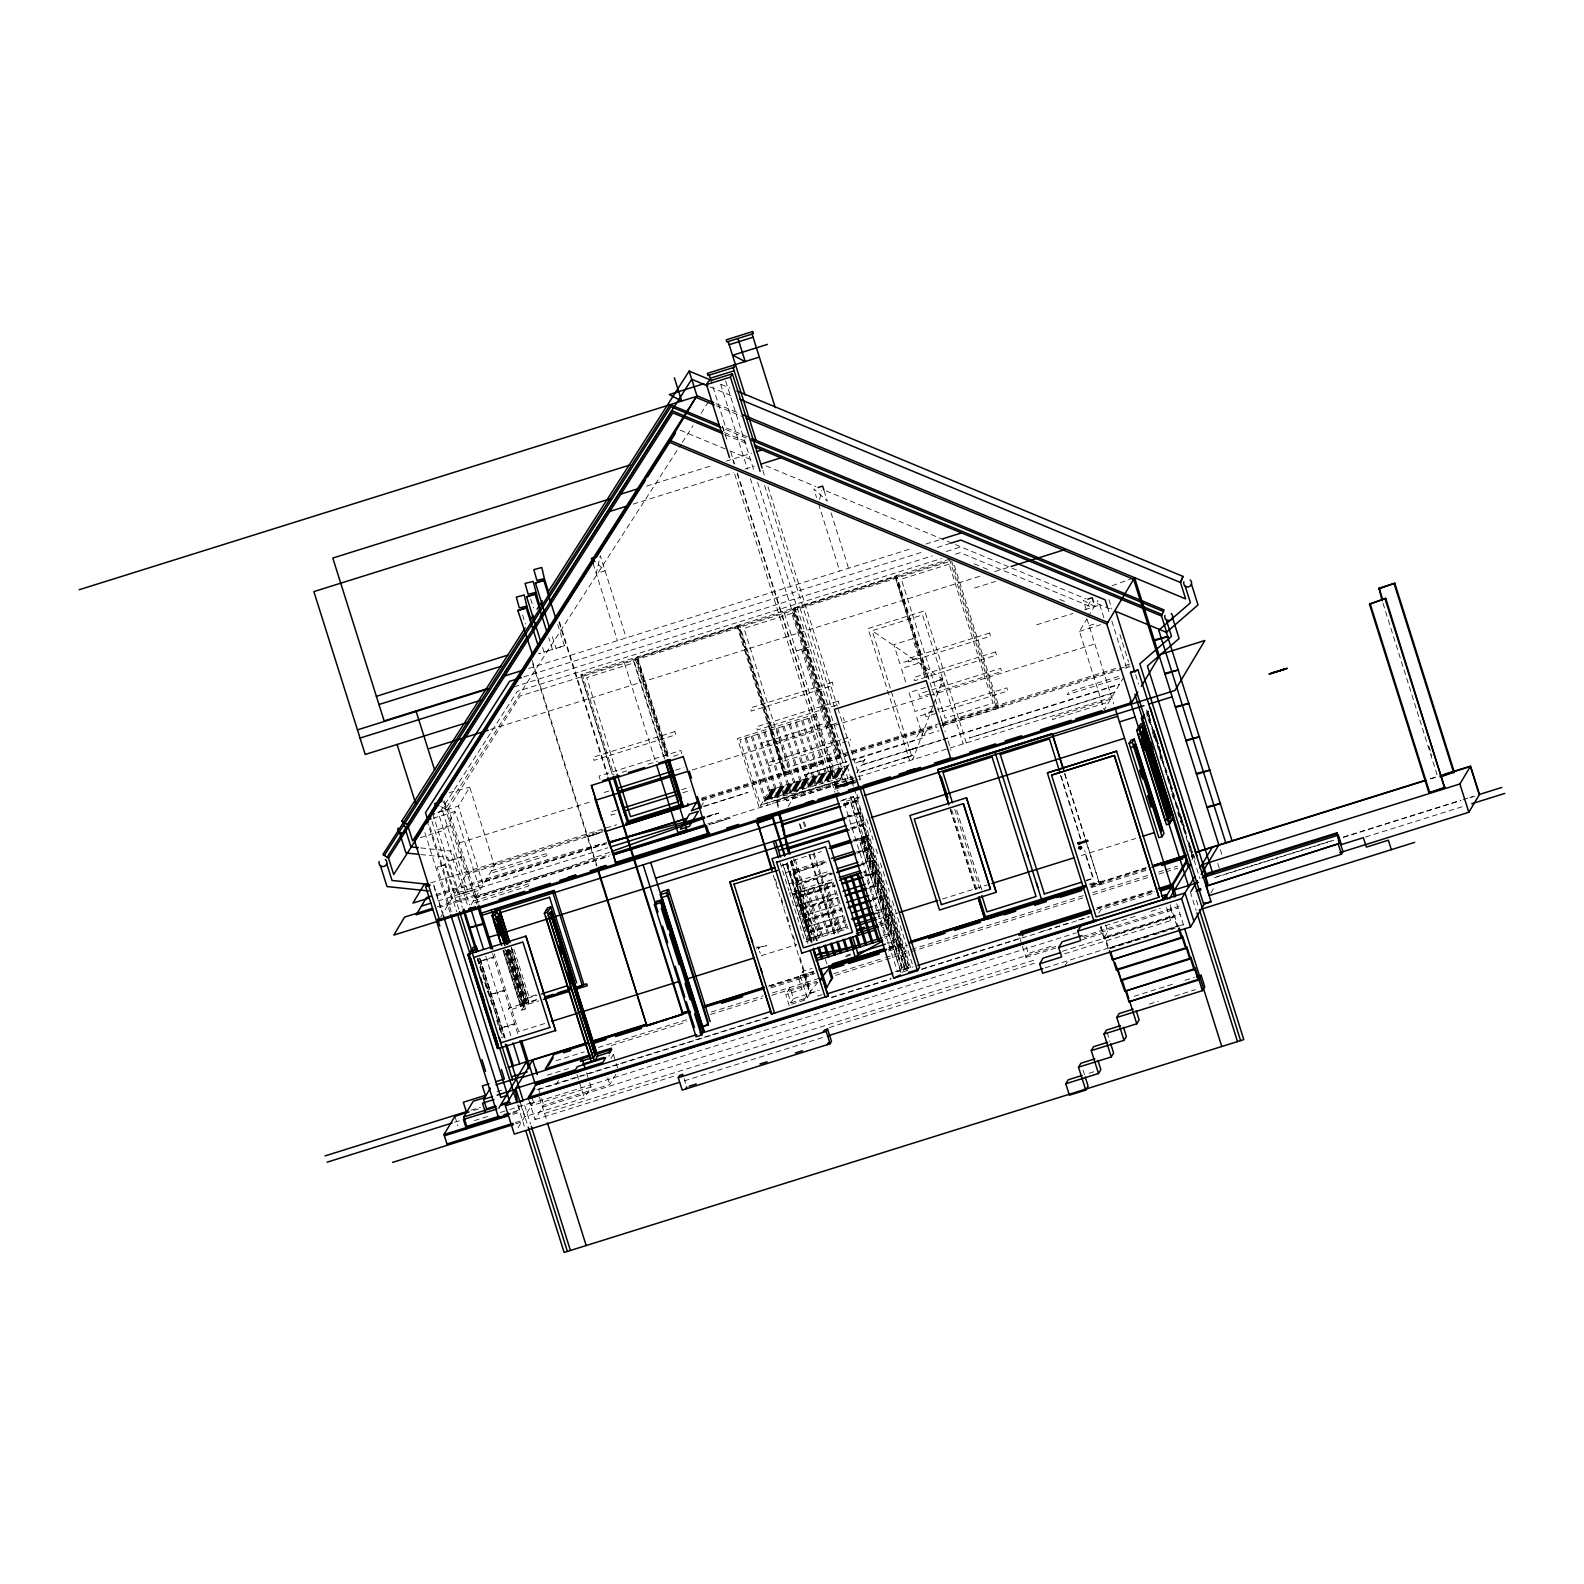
<?xml version="1.0" encoding="UTF-8"?>
<svg xmlns="http://www.w3.org/2000/svg" width="1584" height="1584" viewBox="0 0 1584 1584"><rect width="100%" height="100%" fill="white"/><g stroke="black" fill="none" stroke-linecap="round" stroke-linejoin="round"><path stroke-width="0.75" stroke-dasharray="5 3.75" d="M759.053 948.321L759.092 948.143A2.673 2.673 0 0 0 758.776 947.232L758.677 947.054M939.629 680.09C942.48 676.012 943.232 683.991 939.985 681.1M819.581 499.475L821.621 490.545M759.092 948.143L758.201 949.232M932.56 706.919L912.839 759.647L872.17 630.689L922.522 614.929L963.171 743.886M933.412 704.623L942.856 679.417L872.17 630.689M1090.148 601.603L1086.129 609.325L1083.357 600.514L1094.94 606.553M552.4 649.48L544.045 652.093L552.44 649.42L548.797 637.897M564.359 645.737L556.004 648.351L564.399 645.678L557.766 624.67M439.441 816.354L467.161 904.286M442.589 811.087L467.359 889.634L454.766 893.574L430.729 817.324M426.888 820.235L451.658 898.781L479.932 889.99L455.162 811.424L443.857 830.353L417.879 838.471M438.392 812.394L458.37 806.078L469.696 787.169L494.465 865.715M612.295 774.576L581.17 675.833L582.14 674.23L613.998 775.328M440.57 917.314L468.171 871.2M467.359 889.634L483.14 884.644L458.37 806.078M471.141 904.702L496.485 862.33M587.763 836.51L599.722 832.768M738.5 626.571L739.471 624.967L786.159 773.071L785.189 774.675L738.203 625.363L737.233 626.967L783.941 775.071L785.723 773.784L739.035 625.68L635.837 657.994L666.963 756.736M520.542 1005.543L522.166 1002.83L525.314 1001.84L523.69 1004.553L520.542 1005.543L503.039 950.044M527.234 998.633L524.086 999.623L522.463 1002.335L525.611 1001.345L527.234 998.633L511.196 947.767M523.69 1002.355L522.067 1005.068L504.563 949.568M523.987 1001.86L525.611 999.148L510.305 950.578M527.512 998.177L536.857 995.247M511.474 947.311L528.818 1002.236L524.205 1003.979L537.55 999.86M503.177 951.212L521.789 1010.196L525.749 1003.563L508.642 949.311L525.631 1003.761M521.789 1010.196L524.918 1009.206L528.779 1002.791L511.414 947.39M793.881 609.246L794.416 608.355L848.331 779.863M700.821 807.167L705.276 799.702M518.78 1104.939L519.512 1110.899L512.444 1113.116M518.008 1127.848L534.145 1100.86M528.818 1099.831L535.055 1119.65L543.708 1105.196L609.781 1084.505L615.899 1074.308M555.964 1084.723L558.439 1080.585M895.831 577.309L896.782 575.705L943.054 724.522L940.837 717.473M520.918 1104.979L524.621 1116.76L584.417 1098.049L591.03 1086.98L589.545 1082.268M610.929 1058.567L613.364 1054.489L608.652 1055.974M771.824 789.347L762.835 804.355L839.619 780.318M778.16 807.701L776.615 800.118L778.714 806.771M788.119 806.533L814.295 762.815M840.272 756.122L839.322 757.726L792.614 609.622L793.584 608.018L840.569 757.35L793.148 608.731L896.366 576.418L929.709 682.209M781.684 865.715L786.634 863.874L811.166 941.728M784.258 868.369L808.058 943.133M839.362 780.754L849.341 764.042M805.741 920.858L793.089 873.378L824.947 862.646M825.502 861.716L794.831 871.339L793.723 873.18L800.712 895.376L799.603 897.237L811.78 941.272M846.866 784.436L848.093 782.397M851.855 781.209L853.162 779.031L786.496 800.732L836.827 784.971L834.134 789.466L858.053 781.961M757.904 947.43L758.221 948.361M758.776 947.232L757.093 946.955L756.558 948.42M859.241 780.001L860.053 778.655M830.808 873.002L797.762 883.357L796.653 885.218L803.662 907.414L802.553 909.256L809.543 931.451L808.83 932.639L845.915 921.967M907.83 968.576L853.558 796.475L907.592 968.161M850.707 801.88L894.683 941.332L887.654 943.529M843.302 805.88L857.459 801.445L858.568 799.583L855.063 788.495M848.608 817.166L860.409 813.463L861.518 811.602L847.361 816.037M851.539 829.184L863.339 825.482L864.448 823.64L857.459 801.445M919.235 732.699L914.78 740.164L849.163 760.716M901.039 972.675L859.399 840.569L861.32 837.362L867.596 835.382L909.256 967.487L868.487 838.708L862.191 840.688L860.488 843.539L901.157 972.497L907.434 970.517L866.785 841.559L868.487 838.708M926.798 730.343L922.066 738.223L853.162 760.241M867.596 835.382L865.676 838.589L907.335 970.695M866.923 839.203L865.22 842.054L905.89 971.012M863.339 825.482L870.349 847.678L869.24 849.539L857.439 853.241M787.406 991.762L789.98 987.485L793.485 998.573L790.911 1002.87L787.406 991.762L817.799 982.258M790.911 1002.87L807.286 997.742L800.276 975.546L802.85 971.269L812.196 968.339M860.369 865.26L872.17 861.557L873.279 859.716L861.478 863.399M803.781 986.634L806.335 982.357M807.286 997.742L809.84 993.465L802.85 971.269M773.289 875.318L810.473 993.267L817.74 990.257M872.17 861.557L879.179 883.753L878.071 885.614L868.626 888.565M997.9 708.068L998.435 707.177L997.187 707.573M876.031 913.275L882.981 911.275L885.06 907.81L875.615 910.76M880.744 925.967L885.159 924.581L888.01 919.829L878.566 922.799M884.248 937.055L888.664 935.689L889.99 933.471L882.981 911.275M1123.888 677.002L1104.226 709.87L1079.456 631.323L1086.842 618.988M1088.069 616.928L1097.91 600.475M1146.499 714.285L1148.4 711.097L1146.519 711.691M1146.816 716.206L1148.42 713.533M1022.452 946.381L1025.937 957.389L1028.273 953.449L1054.231 945.331M1064.646 966.379L1068.071 960.676M1098.86 912.998L1100.801 909.751L1153.865 893.119M1105.652 925.155L1107.751 931.768L1103.85 938.263L1173.764 916.087M1134.995 916.403L1100.385 927.254L1103.989 938.698L1105.097 936.837L1174.338 915.176L1177.942 926.62L1108.721 948.301L1105.097 936.837M1108.721 948.301L1178.496 925.69L1177.942 926.62M1193.485 854.786L1191.881 857.459L1189.643 850.39M1191.881 859.894L1193.801 856.706L1189.346 842.629M1064.725 953.786L1170.675 920.621L1173.071 916.582M1103.989 938.698L1173.209 917.017L1174.338 915.176M1210.79 893.059L1214.294 887.238M760.3 953.449L759.429 951.192M440.293 811.543L517.275 691.376L941.371 558.578M447.955 809.147L520.225 695.97L948.658 561.825M446.45 807.484L680.981 444.391M682.328 442.312L693.059 425.7M701.098 413.266L709.137 400.811M803.821 999.722L817.502 982.714M757.607 947.529L766.795 945.668L757.647 947.588M589.149 836.332L597.92 833.62L589.248 836.372M837.104 786.654L846.252 783.209M849.479 782.219L853.439 780.793M451.222 911.612L437.204 867.141L441.104 865.735L444.748 864.765L458.786 909.236M444.748 864.765L437.204 867.141M609.583 852.232L565.567 868.052L439.52 907.513M706.919 817.265L718.502 813.107L706.603 816.255M538.758 653.895L540.481 653.162L538.936 653.519M1112.047 585.724L1132.322 578.477M854.053 782.1L848.925 783.585L853.479 781.882M853.321 781.387L849.163 782.852L853.024 781.882M841.342 785.525L845.876 783.922L841.658 785.03M841.243 785.704L836.807 787.268L845.48 784.595L837.144 786.694M646.609 486.09L712.008 465.597M726.026 461.221L751.707 453.163M633.184 504.108L733.432 472.725M745.094 469.062L754.42 466.151M528.68 668.448L911.849 548.46M925.907 544.064L939.965 539.649M523.69 676.922L923.175 551.826M937.273 547.411L951.37 542.995M513.869 686.902L932.263 555.905M946.361 551.489L960.458 547.074M955.508 554.143L960.221 552.677L1092.346 607.365M581.17 675.833L949.945 560.36L996.653 708.464L997.603 706.86L950.915 558.756L580.873 674.626L611.959 773.19M490.565 729.452L980.635 576.002M994.712 571.586L1008.79 567.191M974.635 587.981L995.524 581.427M796.297 651.004L812.018 646.074M802.237 651.222L807.266 649.638M437.719 812.354L448.529 808.969L478.17 903.019M1036.609 624.829L1072.804 613.483M1084.684 609.761L1099.85 605.029M433.184 818.255L455.162 811.424M437.738 829.62L453.479 824.69M1089.079 625.68L1095.831 623.561M622.057 772.319L626.769 770.854M648.014 764.201L657.459 761.251M673.438 756.241L681.833 753.608L680.843 750.46L599.029 776.081L600.019 779.229M816.136 713.909L737.471 738.54L759.29 807.741M1079.456 631.323L1100.682 624.67M816.73 715.79L739.946 739.827L761.171 807.147M940.876 679.694L932.105 682.447L941.173 680.645M925.492 687.436L908.978 692.604L914.918 711.473L933.808 705.573M604.197 792.475L610.493 790.495M675.517 770.141L683.912 767.507M830.749 721.532L761.528 743.213L762.518 746.341L840.134 722.047M927.254 691.317L918.859 693.931L919.849 697.079L930.343 693.792M931.451 689.99L1000.672 668.329L1001.662 671.477L932.441 693.139M459.241 842.945L591.07 801.662M692.287 769.963L927.689 696.247M930.046 695.515L1094.841 643.916M461.954 856.667L448.331 860.924L462.211 857.459M616.651 810.038L610.355 811.998L611.345 815.146L615.542 813.839M681.674 789.664L690.07 787.05M841.104 739.748L767.686 762.736L768.676 765.884L846.292 741.589M843.203 739.094L849.499 737.114L850.489 740.263M933.412 710.84L925.016 713.473L926.006 716.621L936.5 713.335M937.609 709.533L1006.83 687.852L1007.82 691L938.599 712.681M933.194 711.81L916.661 716.978L922.621 735.867L939.134 730.679M682.684 792.812L691.06 790.198M430.729 882.922L616.552 824.729M701.296 798.197L849.598 751.766M851.954 751.014L1115.671 668.448M1125.095 665.498L1132.144 663.28M701.771 799.207L845.143 754.301L845.737 756.202L783.823 775.586L783.229 773.685M852.113 752.123L935.906 725.888M942.143 723.928L1002.474 705.038L1003.068 706.939L941.153 726.323M467.102 872.982L603.088 830.392M701.712 799.524L849.658 753.192M852.014 752.459L936.441 726.007M943.49 723.809L1117.156 669.438M1119.492 668.705L1128.877 665.755M603.009 831.739L466.132 874.586L442.094 798.336M701.989 800.732L937.134 727.115M941.272 725.809L1122.977 668.903M1125.333 668.171L1130.065 666.686M491.416 870.784L548.064 853.063L546.401 855.835L489.753 873.576M703.177 806.434L748.004 792.396L700.564 807.602M846.826 761.449L804.395 775.071L846.866 761.785M1118.482 676.447L1068.923 691.951L1067.26 694.742L1121.531 677.754M435.838 894.623L575.883 850.786L606.672 842.648M848.608 765.29L769.943 789.921L760.874 805.068L852.133 776.457L853.519 780.912M864.329 760.379L856.152 762.934L865.082 759.112L861.656 764.834L940.777 740.065M771.269 790.258L848.054 766.22M436.352 895.772L601.92 843.896M770.715 791.188L847.499 767.151M485.06 881.417L604.85 843.916M770.161 792.119L846.945 768.082M484.803 881.852L606.949 843.599M769.606 793.049L846.371 769.012M769.052 793.98L845.816 769.943M943.114 739.332L1119.69 684.031M940.46 740.56L861.359 765.329L856.885 772.834L912.899 755.291L856.588 773.329M942.817 739.827L1119.373 684.545M768.497 794.911L845.262 770.873M767.943 795.841L844.708 771.784M767.389 796.752L844.153 772.715M472.487 890.089L458.944 894.326L472.745 890.881M766.834 797.683L843.599 773.645M438.035 900.94L607.741 847.796M706.721 816.809L718.502 813.107M766.28 798.613L843.044 774.576M765.725 799.544L842.49 775.507M1114.898 692.03L969.23 738.045L1114.601 692.525M437.342 906.84L477.338 894.346M776.061 801.049L851.578 777.388L853.677 784.06M476.091 896.405L609.979 854.489M707.791 823.858L1111.691 697.396M475.24 897.831L609.127 855.914M709.236 824.571L730.105 818.037L708.979 824.987M474.982 898.267L608.87 856.35M1110.641 699.138L1054.013 716.879L1052.35 719.651L1108.978 701.91M836.134 786.139L857.993 779.288M835.718 786.812L853.42 781.209M835.322 787.486L852.707 782.041M473.319 901.058L529.947 883.318L528.284 886.109L471.656 903.83M834.907 788.179L858.825 780.694M842.015 800.217L853.558 796.475M840.51 801.148L854.212 796.851L900.682 944.262L889.258 947.846M859.637 797.049L843.896 801.979L897.455 971.824L913.176 966.893M843.797 803.9L850.826 801.702M843.698 804.078L858.568 799.583M843.856 804.474L850.687 802.336L894.208 940.401L887.377 942.539M843.856 804.949L858.013 800.514M846.806 816.968L860.963 812.533M850.846 823.997L864.329 819.779M850.291 828.076L864.448 823.64M852.093 828.254L863.894 824.571M853.241 840.094L867.398 835.659L860.409 813.463M855.796 839.718L871.537 834.788M852.687 841.025L866.844 836.59M793.129 860.429L821.443 851.558M854.489 841.203L866.29 837.52M859.399 840.569L866.765 838.352M781.902 865.359L786.634 863.874M493.574 956.934L480.031 961.171L493.812 957.746M860.488 843.539L866.785 841.559M785.506 872.764L824.531 860.548M856.192 852.113L870.349 847.678M857.993 852.311L869.794 848.608M793.089 873.378L826.749 862.844M789.01 883.852L830.333 870.923M796.594 884.486L832.61 873.2M860.924 864.329L872.725 860.647M796.019 885.416L832.055 874.13M832.095 879.674L789.624 892.98L804.89 941.431M792.277 894.227L833.006 881.476L847.638 927.887M863.221 872.012L865.735 871.22M792.515 894.96L794.218 894.425M795.485 894.029L800.514 892.445M801.761 892.049L806.81 890.485M808.058 890.089L813.087 888.505M814.354 888.109L819.383 886.545M820.651 886.149L825.68 884.565M826.947 884.169L831.976 882.605M864.706 872.348L865.953 871.952M800.712 895.376L833.758 885.04M864.428 875.437L876.229 871.735L875.12 873.596L865.676 876.546M799.524 896.504L835.56 885.218M866.23 875.615L875.675 872.665M798.97 897.435L835.006 886.149M504.068 990.257L490.545 994.495L504.326 991.049M796.019 906.048L797.722 905.513M798.97 905.117L804.019 903.553M805.266 903.157L810.295 901.573M811.562 901.177L816.592 899.613M817.859 899.217L822.888 897.633M824.155 897.237L829.184 895.673M830.432 895.277L835.481 893.693M868.19 883.436L869.458 883.06M803.662 907.414L836.689 897.059M869.735 886.723L879.179 883.753M802.474 908.523L838.49 897.257M869.18 887.634L878.625 884.684M801.92 909.454L837.936 898.168M536.045 994.851L529.036 997.049L513.731 948.499M536.719 999.484L508.266 1008.394L508.86 1010.275L538.837 1000.89M799.504 917.156L801.207 916.621M802.474 916.225L807.503 914.641M808.771 914.245L813.8 912.681M815.067 912.285L820.096 910.701M821.344 910.305L826.393 908.721M827.64 908.345L832.689 906.761M833.936 906.365L838.966 904.781M871.695 894.544L872.962 894.148M806.593 919.433L841.995 908.345M872.685 898.742L882.11 895.792L881.001 897.633L873.932 899.851M805.424 920.561L841.441 909.275M872.131 899.672L881.555 896.702M805.484 921.294L840.886 910.206M803.009 928.244L804.712 927.709M805.979 927.313L811.008 925.729M812.255 925.353L817.304 923.769M818.552 923.373L823.601 921.789M824.848 921.413L829.877 919.829M831.145 919.433L836.174 917.849M837.441 917.453L842.47 915.889M875.2 905.632L876.447 905.236M514.602 1023.64L501.059 1027.877L514.859 1024.452M809.543 931.451L844.945 920.363M808.988 932.382L844.391 921.294M877.417 910.958L884.506 908.741M806.513 939.332L808.216 938.797M809.464 938.421L814.513 936.837M815.76 936.441L820.789 934.857M822.056 934.481L827.086 932.897M828.353 932.501L833.382 930.917M834.649 930.521L839.678 928.957M840.946 928.561L845.975 926.977M878.704 916.74L879.952 916.344M544.639 1023.561L518.74 1031.659L494.188 953.806M761.211 955.746L796.514 944.678M805.939 941.728L848.311 928.462M878.902 918.878L897.752 912.978M942.48 898.979L987.208 884.981M1081.357 855.479L1135.51 838.53M501.356 1037.599L504.504 1036.609L479.734 957.964M882.189 927.828L883.456 927.432M846.391 955.39L850.945 953.964M1086.05 880.348L1092.901 878.209L1084.783 852.469M1086.307 880.763L1093.435 878.387L1084.644 850.509M845.539 956.716L850.331 955.073M1089.436 884.169L1098.682 881.14L1085.297 839.203M888.604 947.45L900.029 943.886L888.505 947.628M800.276 975.546L814.295 971.15M1089.832 885.04L1102.84 880.961L1103.434 882.862L1091.732 886.525M769.131 985.763L813.859 971.744M889.198 948.163L905.692 942.995M1091.693 884.763L1145.846 867.794M1430.57 778.635L1437.638 776.437M768.676 986.198L813.503 972.16M889.02 948.499L905.553 943.331M1091.99 884.961L1146.262 867.953M1430.471 778.972L1437.52 776.754M770.537 986.634L812.909 973.348M888.248 949.766L904.721 944.599M1090.683 886.367L1147.192 868.685M814.928 973.269L798.574 978.397L802.078 989.505L785.704 994.613L789.208 1005.721M770.933 987.881L813.305 974.615M888.644 951.034L907.474 945.133M1091.079 887.634L1147.588 869.933M555.944 1060.726L584.199 1051.895M598.316 1047.46L687.773 1019.443M711.315 1012.077L763.112 995.861M772.517 992.911L820.373 977.962M833.719 973.744L883.159 958.261M885.515 957.528L909.058 950.162M911.414 949.43L1083.258 895.613M1092.683 892.663L1149.172 874.982M1158.597 872.032L1163.29 870.547M1165.646 869.814L1177.427 866.131M611.384 1045.519L686.902 1021.878M710.503 1014.493L762.419 998.237M771.863 995.267L816.691 981.229M835.58 975.328L908.741 952.42M911.097 951.667L1083.377 897.732M1092.802 894.782L1149.449 877.041M1158.894 874.091L1163.606 872.606M1165.963 871.873L1177.763 868.171M547.292 1075.18L568.537 1068.527M793.485 998.573L809.84 993.465M810.473 993.267L819.463 990.455M496.98 1091.713L503.95 1089.535M1096.861 907.79L1153.489 890.05M791.604 1004.216L808.078 999.068M817.502 996.118L822.215 994.633M895.178 971.784L911.651 966.616M1097.633 908.384L1154.142 890.703M909.256 967.487L902.86 969.646L861.32 837.362M1096.148 909.612L1154.776 891.257M471.022 1110.206L480.467 1107.256M536.976 1089.535L768.695 1017.007M831.283 997.385L891.317 978.595M921.987 968.992L1019.621 938.401M1040.807 931.768L1051.677 928.382M1054.944 927.353L1070.546 922.482M1078.486 919.967L1089.416 916.582M1216.769 876.704L1221.482 875.219M1226.174 873.754L1334.065 839.956M1343.45 837.025L1460.725 800.296M1463.081 799.564L1472.467 796.633M538.758 1089.455L768.161 1017.463M831.877 997.504L890.881 979.031M921.551 969.428L1089.099 916.958M1214.176 877.793L1333.847 840.312M1343.232 837.382L1460.507 800.653M1469.893 797.722L1476.941 795.524M473.774 1110.443L480.843 1108.226M454.509 1122.284L461.578 1120.066M1365.547 837.025L1462.309 806.711M474.388 1120.601L490.901 1115.433M500.346 1112.483L507.434 1110.265M509.791 1109.533L533.392 1102.127L531.155 1095.059M530.105 1103.909L1076.249 932.897M591.03 1086.98L531.254 1105.711L529.769 1100.979M1151.152 911.354L1160.379 908.464M513.295 1111.829L520.265 1109.651M512.939 1114.344L519.908 1112.166M1082.565 936.461L1179.308 906.167M542.54 1107.157L1055.736 946.46M1083.971 937.609L1178.14 908.127M1025.937 957.389L1056.31 947.866M1082.03 939.807L1107.751 931.768M515.414 1122.561L522.502 1120.343M544.52 1113.433L1036.53 959.389M1062.428 951.271L1180.12 914.423M515.81 1123.808L522.898 1121.591M535.055 1119.65L676.309 1075.417M829.323 1027.501L1036.49 962.636M684.189 1080.882L823.423 1037.282M1045.262 967.804L1186.852 923.472M1110.463 948.499L1152.004 935.491M1154.3 934.778L1175.071 928.264M1134.203 996.257L1175.724 983.248M1184.951 980.357L1194.197 977.467M1149.35 1004.078L1158.577 1001.187M1174.734 996.138L1195.484 989.644M1089.158 1073.239L1093.831 1071.774M841.757 784.852L837.56 785.941L846.133 783.229M853.142 781.288L849.519 782.258M840.965 778.041L765.567 799.801L806.454 790.693M879.536 924.383L886.486 922.383M883.021 935.471L889.99 933.471M449.163 792.614L469.696 787.169M420.75 847.915L452.668 851.301L469.597 905.038M420.671 854.548L447.678 857.399L463.181 906.583M721.017 384.338L730.105 388.12M710.008 386.892L732.838 396.396M715.968 403.643L738.778 413.127M716.463 405.86L741.55 416.295M747.45 436.748L725.848 427.779L710.978 380.615M725.591 429.462L746.123 437.996M724.581 432.61L747.371 442.075M725.333 434.709L748.183 444.193M680.249 430.214L727.69 449.955M729.947 450.886L752.539 460.271M766.082 465.914L815.8 486.565M826.115 490.862L1086.01 598.91M1097.395 603.643L1111.077 609.325M974.002 563.765L980.793 566.577M983.05 567.508L989.822 570.339M1059.835 599.445L1066.626 602.257M440.728 806.573L446.53 809.602L444.431 802.989M598.277 564.617L605.048 570.794L596.237 573.547L600.296 555.687L626.215 637.897M1428.887 746.222L1431.857 755.647M1382.99 603.207L1437.282 775.408M1220.333 849.658L1221.818 854.37M1217.759 863.419L1219.244 868.151M1193.564 854.212L1195.029 858.924M1155.587 734.6L1158.557 744.025M1147.925 711.216L1150.142 718.265M1153.845 729.986L1160.498 751.113M1169.388 779.269L1172.338 788.654M1181.209 816.809L1184.179 826.195M1149.172 715.889L1150.657 720.601M1153.627 730.026L1162.537 758.3M1165.507 767.725L1174.417 796M1177.407 805.424L1186.317 833.699M1189.287 843.124L1192.257 852.548M1135.629 674.606L1138.579 683.971M1146.717 709.751L1185.881 833.976M1188.832 843.341L1199.92 878.506M1148.4 715.711L1191.485 852.39M1146.539 711.671L1193.128 859.518M1148.044 718.443L1149.529 723.155M1152.499 732.58L1154.736 739.649M1159.924 756.142L1161.409 760.855M1171.823 793.841L1173.308 798.554M1177.763 812.691L1180.733 822.116M1108.939 599.683L1111.849 608.929M1119.868 634.352L1128.6 662.072M1107.374 606.91L1108.859 611.622M1111.829 621.047L1126.699 668.21M1099.771 604.732L1104.107 618.493M1190.297 891.871L1196.197 910.582M1086.961 618.928L1113.77 703.989M1176.754 903.712L1183.842 926.204M1170.16 904.642L1177.387 927.551M1170.299 907.771L1173.209 917.017M1166.497 907.394L1170.675 920.621M1064.745 773.507L1085.099 837.52M1085.396 839.025L1099.157 882.13M1064.626 773.685L1084.545 836.847M1061.201 776.14L1080.862 839.065M1060.429 775.21L1080.347 838.411M1100.939 926.323L1108.166 949.212M1107.097 1032.412L1109.988 1041.559M954.36 565.31L998.771 706.207M1083.04 1070.131L1084.486 1074.704M966.319 742.916L924.68 610.81L868.032 628.531L909.691 760.637M1026.194 946.856L1028.273 953.449M1019.68 937.57L1021.759 944.163M942.262 722.522L945.173 731.749M948.083 740.995L950.994 750.242M895.534 576.101L927.353 677.002M926.977 677.893L895.099 576.814L925.709 676.447M924.739 676.804L920.284 662.647L901.395 668.547L905.85 682.704M956.716 810.216L981.823 889.812M954.796 809.464L979.605 888.644M951.647 809.681L976.813 889.475M950.36 809.305L976.18 891.218M950.261 809.483L976.081 891.396M824.056 490.585L827.383 501.178L813.82 488.842L816.532 497.455M831.026 512.741L848.549 568.28M818.572 503.93L839.738 571.052M843.341 717.592L844.331 720.74M762.835 470.369L764.32 475.081M768.042 486.842L837.104 705.91M837.857 708.266L860.884 781.288M764.577 485.456L834.372 706.88M800.118 608.335L831.362 707.414M866.567 819.067L873.022 839.52M875.992 848.945L877.477 853.677M880.447 863.102L889.376 891.416M892.346 900.841L912.443 964.537M725.69 381.071L753.925 470.567M757.627 482.348L853.439 786.199M854.172 788.555L910.622 967.586M794.851 607.622L841.46 755.469M720.7 384.278L747.43 469.082M750.4 478.507L847.697 787.07M850.667 796.495L905.632 970.794M801.643 649.321L843.302 781.427M861.142 838.055L902.801 970.141M885.159 924.581L888.664 935.689M784.397 613.265L837.936 783.11M815.463 716.186L836.689 783.506M864.468 871.616L885.694 938.936M722.581 426.037L727.036 440.154M730.759 451.935L734.461 463.716M737.451 473.141L837.698 791.129M722.324 426.452L725.294 435.877M732.739 459.439L734.224 464.152M737.194 473.576L836.708 789.208M734.719 474.111L834.966 792.099M809.167 718.166L830.392 785.466M807.919 718.562L829.125 785.862M802.87 720.126L824.096 787.446M801.623 720.522L822.848 787.842M796.594 722.106L817.799 789.406M795.326 722.502L816.552 789.802M790.297 724.066L811.523 791.386M789.03 724.462L810.256 791.782M784.001 726.046L805.226 793.346M782.734 726.442L803.959 793.742M831.739 881.872L847.123 930.6M777.704 728.006L798.93 795.326M826.709 883.436L842.074 932.184M776.437 728.402L797.663 795.722M825.462 883.832L840.827 932.58M804.335 821.997L805.801 826.67M813.919 852.41L839.005 931.986M803.147 821.74L805.306 828.788M813.404 854.271L838.213 933.471M771.408 729.986L792.634 797.287M820.413 885.416L835.778 934.164M737.768 626.076L784.476 774.18M800.059 824.096L801.524 828.769M809.642 854.509L834.728 934.065M770.161 730.382L791.366 797.683M819.166 885.812L834.53 934.54M799.405 823.72L800.771 828.571M808.889 854.311L833.956 933.867M765.112 731.947L786.337 799.267M814.117 887.377L829.501 936.124M763.864 732.343L785.09 799.663M812.869 887.773L828.234 936.52M758.835 733.927L780.041 801.227M807.84 889.357L823.205 938.104M757.568 734.323L778.793 801.623M806.573 889.753L821.938 938.48M795.406 859.716L819.938 937.57M793.624 858.488L818.77 938.203M825.422 959.31L826.888 963.983M752.539 735.887L773.764 803.207M792.099 860.864L817.384 941.094M791.327 860.231L794.831 871.339M791.465 861.062L816.75 941.292M751.271 736.283L772.497 803.603M790.772 861.161L797.762 883.357M800.276 891.713L815.641 940.46M790.139 861.359L793.643 872.447M800.276 896.168L814.196 940.401M799.643 896.366L813.562 940.599M787.307 862.409L812.255 941.53M786.773 863.3L812.077 943.51M786.416 864.23L810.949 942.084M746.242 737.867L767.468 805.167M795.247 893.297L810.612 942.044M744.975 738.263L766.201 805.563M793.98 893.693L809.365 942.44M782.714 863.874L807.919 943.391M780.001 862.468L788.872 890.644M775.309 879.14L778.279 888.565M781.249 898.009L784.219 907.454M787.208 916.879L790.178 926.323M793.148 935.748L796.118 945.193M799.841 956.993L811.008 992.376M637.52 656.905L668.587 755.449M668.21 756.34L637.085 657.617L667.676 757.231M667.379 756.023L636.253 657.281L635.303 658.904L665.676 755.271M664.963 759.29L634.491 662.686L586.674 677.655L616.394 771.903M633.362 660.548L663.854 757.271M593.03 563.33L617.404 640.669M624.551 663.3L655.776 762.379M559.429 621.661L607.583 774.358M559.033 622.334L607.167 775.051M552.321 636.689L556.004 648.351M684.149 1078.506L686.11 1084.703M530.64 598.93L533.511 608.038M542.579 647.5L544.045 652.093M522.581 614.948L525.452 624.056M532.303 660.647L596.831 865.28M532.64 663.676L596.435 865.953M613.463 1054.805L615.562 1061.419M616.255 1063.616L617.641 1068.012M607.702 1077.892L609.781 1084.505M586.575 1072.823L588.793 1079.912M576.972 1074.467L584.417 1098.049M510.919 950.539L527.274 1002.434M509.018 949.37L526.858 1005.998L523.71 1006.988L505.87 950.341M508.781 951.053L524.086 999.623M507.375 949.529L524.423 1003.622M507.157 949.885L525.096 1006.553M506.92 951.37L523.67 1004.573M506.326 950.242L524.918 1009.206M505.395 949.648L522.166 1002.83M503.87 950.162L520.978 1004.414M538.857 1089.772L540.936 1096.385M541.629 1098.583L543.708 1105.196M539.372 1097.078L546.757 1120.522M444.391 800.95L476.923 904.167M492.545 953.707L517.77 1033.659M485.793 956.419L510.84 1035.837M480.011 958.201L505.296 1038.391M479.417 958.102L504.524 1037.738M432.788 813.899L462.271 907.434M479.378 961.646L502.425 1034.748M524.7 1105.434L530.6 1124.145M478.091 958.498L502.168 1034.807M477.378 958.379L491.951 1004.632M499.257 1027.739L501.435 1034.689M477.358 959.053L481.793 973.21M484.783 982.634L487.753 992.099M496.683 1020.373L499.653 1029.838M520.186 1101.712L528.304 1127.432M429.937 826.789L456.707 911.691M517.691 1105.078L524.363 1126.264M424.868 832.669L450.014 912.384M433.739 884.862L442.57 912.899M433.917 886.466L442.035 912.206M454.885 1116.344L457.875 1125.788M1196.395 900.247L1197.88 904.919M791.644 861.023L810.157 939.233L791.01 861.221M941.054 684.565C944.539 689.139 943.727 679.734 941.074 684.466M903.632 758.182L912.443 755.429L903.632 758.182M908.424 750.182L917.235 747.43L908.424 750.182M863.775 840.173L862.072 843.044L902.741 972.002L904.444 969.151L863.775 840.173M840.272 786.971L852.746 783.07L840.352 786.931M791.822 613.424L744.005 628.393L787.822 767.408L835.659 752.44L791.822 613.424M949.153 564.142L901.316 579.13L945.153 718.146L992.99 703.177L949.153 564.142M912.74 638.728L893.851 644.648L899.811 663.518L918.68 657.598L912.74 638.728M674.903 731.59L593.089 757.211L594.079 760.36L675.893 734.738L674.903 731.59M832.214 682.328L750.42 707.949L751.41 711.077L833.204 685.476L832.214 682.328M989.545 633.065L907.731 658.687L908.721 661.815L990.535 636.214L989.545 633.065M838.174 701.197L756.36 726.818L757.35 729.967L839.164 704.345L838.174 701.197M995.504 651.935L913.691 677.556L914.681 680.704L996.494 655.083L995.504 651.935"/><path stroke-width="1.5" d="M1081.694 848.054L1080.882 846.529L1079.219 846.965M1079.239 843.737L1078.763 842.827L1078.724 843.896M1077.754 842.668L1078.605 844.549L1080.169 843.421A2.673 2.673 0 0 0 1079.892 842.47L1077.734 842.708M1134.896 672.25L1115.671 611.325L1166.735 632.452L1161.567 616.057L1164.082 609.959L751.766 438.55M742.599 414.711L1185.664 598.91L1180.496 582.496L1183.01 576.418L736.936 390.971M1180.496 582.476L1183.01 576.418M532.858 655.697L517.829 610.493L526.205 607.86L538.342 646.371M526.601 596.812L534.996 594.119L526.601 596.812L541.134 642.886M549.371 627.363L535.432 582.971L543.787 580.338L555.568 617.681M526.165 607.939L517.81 610.553M543.767 580.397L535.392 583.031M438.273 921.155L439.342 919.373L414.572 840.827L426.888 820.235L431.086 818.908M442.332 794.435L430.016 815.027L434.194 813.701M729.511 457.618L706.484 384.595L708.484 381.269L732.382 373.784L762.102 468.013M706.484 384.595L730.402 377.111L732.382 373.784M467.894 954.459L497.554 1048.509L467.894 954.459L525.928 936.104L555.568 1030.649L525.928 936.104M500.96 944.143L492.03 915.829L495.99 909.196M477.794 951.113L476.289 946.4L472.309 953.073L501.97 1047.123L497.554 1048.509M492.03 915.829L495.178 914.859L499.178 908.186L506.583 931.689M473.715 957.429L522.859 941.985L549.886 1027.442M501.593 945.43L493.574 919.987L496.723 918.997L498.326 916.304L507.078 944.064M498.643 915.79L500.267 913.077L508.999 940.817M500.524 912.622L549.628 897.257M591.406 785.446L616.176 864.013L591.406 785.446L683.278 756.677M552.539 891.653L582.397 985.822L575.21 988.218M591.367 1062.31L544.361 913.235L547.569 907.87L550.697 906.899L597.722 1055.974L594.515 1061.339L547.51 912.245L550.697 906.899M626.611 824.333L628.412 823.046M667.161 759.983L681.991 806.989L682.961 805.385L628.828 822.334L627.878 823.937L613.048 776.932M447.381 1145.252L443.995 1134.54L454.885 1116.344L469.042 1111.909M500.801 1042.807L549.826 1027.521M476.289 946.4L473.161 947.39L469.181 954.023L499.039 1048.192M559.568 948.776L562.122 946.638L561.528 949.549M561.132 948.281L562.122 946.638M499.336 1116.205L466.765 1126.402L463.795 1116.958L473.2 1101.256L484.823 1097.613M495.554 1106.008L486.565 1108.82L483.595 1099.375L490.367 1088.089M569.23 987.406L568.953 988.891L568.913 987.505M572.161 983.268L573.151 981.625L572.557 984.535M568.953 988.891L569.27 987.367M498.841 1108.087L526.601 1061.696M576.596 982.813L549.569 897.336M679.457 1082.347L514.265 1134.085L505.355 1105.771L532.679 1060.092L586.951 1043.084M517.295 1100.207L515.057 1089.535L497.079 1095.158M696.465 802.474L691.416 810.889L700.821 807.167M534.699 1088.564L528.521 1098.88L1095.851 921.235M548.183 1066.032L553.113 1057.756M583.07 1017.859L584.06 1016.215L583.466 1019.126M702.068 1026.63L708.365 1024.65L701.95 1026.808L660.31 894.703L662.231 891.495L668.527 889.515L710.167 1021.621M662.627 899.474L660.706 902.682L702.365 1034.788L696.069 1036.768L654.43 904.662L656.35 901.454L662.627 899.474L704.286 1031.58L699.989 1033.065M660.31 894.703L666.607 892.723L668.527 889.515M661.815 905.652L663.518 902.801M669.398 892.841L667.696 895.693L661.399 897.673M706.82 826.69L709.018 833.62L708.048 835.243L683.199 756.419M596.178 1051.816L595.188 1053.459L550.955 913.176L551.945 911.552L596.178 1051.816L593.03 1052.806M595.327 1055.162L593.149 1058.152L548.123 915.354L550.301 912.364L595.327 1055.162L550.381 912.028M609.345 1053.538L611.78 1049.459L595.267 1054.627M771.784 870.586L757.449 822.512L773.19 817.601L785.09 855.34M774.794 1012.73L771.428 1014.077L729.769 881.971L774.833 867.557M597.168 868.309L646.866 1025.897L598.316 869.992M756.914 823.423L773.19 817.601M788.594 853.776L781.862 824.353L839.144 806.434M783.05 823.225L781.942 825.086L789.782 852.647M646.866 1025.897L683.14 1013.998L609.068 779.071M776.457 862.27L825.601 846.806L852.509 932.441L803.425 947.826L776.556 862.092M788.377 848.212L789.228 853.578M706.543 1025.224L708.246 1022.373L667.597 893.416M702.999 1032.134L701.296 1034.986L694.643 1013.879M823.165 1032.154L824.432 1030.036L827.581 1029.046L831.501 1041.46L830.095 1043.777L682.209 1090.089L678.289 1077.694L679.694 1075.358L682.843 1074.368L681.575 1076.486M858.785 786.733L858.251 787.624L859.518 787.228M859.082 787.941L860.013 786.397L848.291 790.02M685.535 1089.079L686.803 1086.941M858.409 935.293L828.67 840.926L772.022 858.667L801.781 953.033M771.428 1014.077L828.274 995.98L813.404 948.796M948.776 804.811L937.827 769.527L1052.192 733.729L1063.636 769.448M820.987 980.1L822.71 977.229M828.868 965.864L832.59 977.665L830.016 981.11M832.59 977.665L826.195 988.337L819.898 968.359M842.807 961.943L884.03 948.895M810.196 950.321L825.125 996.97M824.908 997.326L828.274 995.98M678.289 1077.694L826.195 1031.382L827.581 1029.046M966.478 797.782L996.138 892.307L939.49 910.048L909.85 815.503L966.478 797.782L996.237 892.129M992.099 757.073L1036.055 896.504L986.931 911.889L981.842 895.534M827.125 1044.727L828.412 1042.609M835.718 794.455L893.653 978.179L900.385 975.011M439.342 919.373L1131.57 702.623L1106.82 624.056L1134.58 577.665L1218.848 844.945L1201.187 874.467M941.252 904.662L990.396 889.198L963.409 803.642L914.265 819.106L941.351 904.484M893.653 978.179L917.552 970.695L919.552 967.369L862.369 786.001M1047.361 772.893L1116.601 751.212L1163.191 899.494L1093.95 921.175L1047.361 772.893L1116.601 751.212M1051.578 775.091L1114.403 755.429L1158.993 897.257L1096.148 916.978L1051.558 775.13L1114.384 755.469M990.436 889.119L963.369 803.741M978.298 898.405L984.199 917.116L978.397 898.227M1130.521 704.405L1137.807 692.188M1141.292 686.387L1160.399 654.43L1204.85 640.51L1174.952 690.485L393.822 935.075L404.593 917.096L432.65 908.305M1148.083 739.629L1141.411 718.502L1144.084 715.037M1129.135 743.332L1131.055 740.124L1134.203 739.134L1163.943 833.501L1162.022 836.708L1158.874 837.698L1129.135 743.332L1132.283 742.342L1134.203 739.134M1136.698 730.422L1140.559 724.007L1143.707 723.017L1173.447 817.384L1169.606 823.799L1166.458 824.789L1136.698 730.422L1139.846 729.432L1143.707 723.017M1089.772 910.008L1021.343 931.432L1018.987 935.372L1091.455 912.681M1000.276 754.42L1044.311 893.772M1141.391 733.59L1142.995 730.897L1169.982 816.453L1168.358 819.146L1165.21 820.136L1138.243 734.58L1141.391 733.59L1168.358 819.166M1143.311 730.382L1144.935 727.67L1171.903 813.226L1170.279 815.938M1079.872 842.49L1079.892 842.47A2.673 2.673 0 0 1 1080.149 843.44L1080.169 843.421M1205.107 902.563L1190.515 926.977L1042.628 973.269L1039.639 963.844L1043.064 958.122L1060.686 952.618M1039.639 963.844L1061.676 956.934L1058.706 947.509L1062.112 941.787L1081.931 935.59M1058.706 947.509L1080.724 940.619L1077.754 931.174L1081.159 925.472M1166.735 819.661L1168.358 816.948M1160.735 832.115L1162.418 829.343L1135.431 743.787L1133.768 746.579L1130.62 747.549M1109.434 950.578L1112.324 959.746L1182.1 937.134M1158.973 897.296L1114.285 755.608M1110.721 951.944L1116.482 970.259L1117.591 968.398M1161.725 900.247L1166.141 894.564L1167.527 898.96M1158.221 888.584L1172.378 884.149L1187.109 859.518M1164.121 899.851L1187.505 860.785M1114.879 962.458L1124.818 991.307L1194.039 969.626L1195.148 967.765L1202.375 990.673L1116.779 1017.463L1124.006 1040.371L1091.277 1050.608L1098.504 1073.516L1065.775 1083.753L1069.398 1095.217L1085.753 1090.089L1088.109 1086.169L1085.218 1077.001M1169.408 898.722L1190.317 863.755M1065.775 1083.753L1068.131 1079.833L1082.149 1075.437M1085.753 1090.089L1078.526 1067.18L1080.882 1063.26L1094.9 1058.864M1124.818 991.307L1194.593 968.695M1077.754 931.174L1181.585 898.663L1194.95 876.328M1199.92 868.032L1212.334 847.262M1091.277 1050.608L1093.633 1046.687L1107.652 1042.292M1078.526 1067.18L1111.255 1056.944L1104.028 1034.035L1106.384 1030.115L1120.403 1025.719M1191.089 891.337L1197.385 880.783M1116.779 1017.463L1119.136 1013.542L1133.154 1009.147M1207.067 884.882L1204.85 874.19L1336.995 832.808L1342.955 851.677L1341.45 854.172L1209.305 895.554L1206.335 886.129L1339.232 843.5L1336.995 832.808M1121.769 978.932L1128.976 1001.821L1196.455 979.942M1369.467 604.177L1385.743 598.356L1444.707 787.961L1428.986 792.891L1369.467 604.177L1385.743 598.356M1382.238 600.851L1379.05 588.159L1394.791 583.229L1454.29 771.962L1440.272 777.071M1098.504 1073.516L1100.86 1069.596L1097.969 1060.429M1112.324 959.746L1181.545 938.065L1182.654 936.203L1189.881 959.112L1120.66 980.773M1111.255 1056.944L1113.611 1053.023L1110.721 1043.856M1378.516 589.05L1394.791 583.229M1124.006 1040.371L1126.363 1036.451L1123.472 1027.283M1104.028 1034.035L1136.758 1023.799L1139.114 1019.878L1136.223 1010.711M1116.482 970.259L1185.723 948.578L1186.832 946.737L1194.039 969.626M1189.881 959.112L1190.99 957.251L1198.217 980.14L1128.976 1001.821M1198.217 980.14L1201.108 975.289L1204.731 986.753L1202.375 990.673M1206.335 886.129L1339.232 843.5M1428.986 792.891L1445.242 787.07M1207.82 883.634L1201.88 864.765L1459.894 783.961L1470.348 766.478L1479.278 794.792L1468.823 812.275L1339.807 852.667M1079.239 846.925L1079.001 848.331M547.47 592.97L689.139 371.092L696.92 395.723L412.612 840.965L407.444 824.571L401.861 821.007L525.175 627.878M530.264 619.918L533.135 615.424M537.115 609.206L542.421 600.89M384.338 855.459L670.864 406.712L721.037 427.561M526.997 637.303L407.444 824.571L401.881 821.007M532.323 628.987L536.303 622.73M540.283 616.493L544.262 610.256M549.589 601.94L691.733 379.309L707.731 385.961M387.11 857.241L672.151 410.81L722.304 431.66M423.403 827.977L393.683 874.526L388.516 858.132L672.804 412.87L723.056 433.759M414.572 840.827L670.111 440.51L1107.77 622.453M426.056 823.838L592.812 562.676M645.124 480.744L596.515 556.875L591.485 558.459L593.03 563.33M647.757 476.626L675.358 433.402M1078.387 843.183L1087.475 840.173L1087.772 841.144M820.552 978.932L832.709 963.805L855.122 956.795L882.704 940.975M501.613 1117.116L506.147 1115.809L498.683 1118.185L425.621 886.486L428.551 885.397M1130.56 672.388L1138.025 670.012L1211.067 901.712L1208.156 902.801L1203.622 904.088L1130.461 672.368L1138.025 670.012M498.683 1118.185L500.683 1117.413M1203.622 904.088L1211.067 901.712M667.953 1019.146L668.864 1018.71L667.339 1019.066M544.361 578.615L541.807 567.488L533.828 569.646L536.917 580.397L544.361 578.615L548.381 591.565M526.799 606.137L524.245 595.01L516.325 597.109L519.334 607.919L526.799 606.137L530.798 619.087M611.919 851.4L704.603 818.096M683.397 824.314L692.208 821.542M686.09 831.758L676.982 835.006L678.526 832.451L687.337 829.679L685.793 832.253L677.279 834.511M1271.398 673.616L1285.06 668.765M651.222 1024.076L648.549 1025.066L652.034 1024.195M667.141 1019.423L665.102 1020.116M664.25 1019.997L660.508 1021.324L663.993 1020.452M653.143 1023.858L656.905 1022.452L653.38 1023.383M676.21 1016.255L672.428 1017.641L675.952 1016.71M677.061 1016.374L680.823 1014.968L677.299 1015.898M430.254 885.199L425.72 886.505M729.175 344.698L753.073 337.214M767.448 344.381L732.838 355.212L745.252 361.687L737.926 338.461M758.3 357.41L707.315 373.388L707.989 375.507L734.382 367.25L733.709 365.112M734.144 370.775L710.246 378.259L709.236 375.111M703.89 383.744L669.28 394.574L681.694 401.049L674.368 377.824M79.2 589.723L694.802 396.95M629.937 465.003L332.798 558.043L384.14 720.918L486.545 688.842M620.908 494.129L639.599 488.288M756.38 451.717L761.053 450.252M611.008 498.544L313.87 591.604L365.211 754.459L467.617 722.403M609.88 511.414L628.531 505.573M761.409 463.954L780.061 458.113M818.057 487.516L822.631 486.07L823.838 489.911M535.491 592.416L528.165 594.238L525.076 583.367L533.214 581.486L539.57 605.345M376.378 696.307L507.751 655.162M378.972 704.504L500.98 666.31M505.336 675.754L524.007 669.913M942.322 538.916L961.072 533.056M521.354 677.655L509.593 681.338L425.482 812.651L428.452 822.076M951.37 542.995L960.775 540.065L1105.137 599.821L1107.374 606.91M357.449 729.868L488.822 688.723M360.043 738.065L482.051 699.851M429.482 748.579L488.228 730.184M1011.127 566.458L1065.082 549.549M436.313 807.959L434.927 803.543L441.54 801.484M1087.772 599.128L1092.168 597.742L1093.554 602.158M602.752 780.595L619.047 775.487M628.353 772.576L644.668 767.468M658.627 763.092L670.27 759.449M616.79 788.535L673.418 770.794M617.78 791.663L672.052 774.675M595.762 800.197L687.575 771.448M1154.201 639.896L1168.081 636.431L1154.439 640.708M622.948 808.058L677.219 791.069M623.938 811.206L678.209 794.218M428.393 883.654L423.72 885.119L412.949 903.098L429.323 897.97M628.313 821.047L682.466 804.098M627.482 822.452L681.773 805.464M697.297 802.197L605.286 831.56M431.165 896.089L426.512 897.554L416.176 914.819L432.511 909.711M609.563 842.45L687.06 818.176L689.495 814.097L698.306 811.345L689.258 826.472L680.447 829.224L686.803 818.591L609.305 842.866M1164.735 673.319L1178.516 669.893L1164.992 674.131M421.542 906.088L430.967 903.137M610.097 847.064L704.365 817.542M612.335 853.756L705.474 824.591M613.82 854.449L704.603 826.016M613.562 854.865L706.662 825.719M568.319 877.199L575.388 875.002M598.93 867.616L605.979 865.418M615.404 862.468L709.573 832.986M806.078 802.751L813.146 800.554M907.315 771.052L914.384 768.854M468.607 908.899L475.636 906.701M499 899.395L524.72 891.337M529.393 889.871L550.42 883.278M559.786 880.367L576.14 875.239M590.159 870.844L606.533 865.715M709.018 833.62L615.344 863.676L616.592 863.3M726.66 828.095L738.56 824.373M757.073 818.572L813.978 800.771M817.918 799.524L838.985 792.931M863.518 785.248L890.327 776.853M898.9 774.16L920.581 767.369M934.303 763.092L950.855 757.904M969.705 752.004L995.663 743.866M1005.107 740.916L1021.621 735.748M1040.51 729.828L1071.18 720.225M1075.892 718.74L1101.87 710.622M708.484 834.511L709.731 834.134M952.657 758.063L950.974 759.172L926.204 680.625L834.412 709.355L859.181 787.901M937.708 769.705L1052.192 733.729L1063.161 768.992M479.912 913.592L554.162 890.347L583.922 984.713M941.371 769.052L1143.985 705.613M1148.677 704.147L1172.14 696.802M552.638 891.475L494.762 909.553L499.019 908.424L509.949 942.777M482.031 915.275L839.183 803.444M864.31 795.584L1117.651 716.265M493.951 912.622L497.099 911.612L507.375 943.529M992.138 756.974L942.955 772.457L952.479 802.672M1000.237 754.519L1049.459 738.956L1059.617 771.665M781.308 825.284L840.946 806.612M1119.433 721.928L1135.154 716.998M483.021 923.512L469.498 927.749L483.278 924.304M1175.269 706.761L1189.069 703.316L1175.526 707.553M1141.411 718.502L1144.559 717.532M546.282 910.008L547.569 909.592M784.813 836.392L844.43 817.72M784.258 837.302L846.252 817.898M544.361 913.235L547.51 912.245M655.657 878.209L844.272 819.146M1138.639 727.214L1141.787 726.205L1171.526 820.591M488.981 937.292L846.133 825.462M871.259 817.601L1124.581 738.283M778.516 850.568L847.381 829.006M787.763 848.41L847.381 829.739M787.208 849.341L849.182 829.917M471.22 950.618L474.368 949.608M789.921 853.994L785.783 839.857M830.214 846.569L850.865 840.094M655.043 902.583L662.587 900.227M829.085 848.41L850.331 841.757M830.887 848.608L852.133 841.955M654.43 904.662L660.706 902.682M729.769 881.971L774.616 867.933M1185.802 740.183L1199.603 736.738L1186.06 740.975M733.907 884.129L777.447 870.408M831.422 858.389L854.37 851.202M834.392 859.696L855.637 853.043M833.837 860.627L855.063 853.974M560.954 948.4L562.518 947.905M837.203 868.765L857.875 862.29M837.342 871.715L858.568 865.062M836.768 872.645L860.369 865.26M839.183 877.457L860.409 870.824M840.985 878.981L861.538 872.546M839.52 880.229L844.569 878.665M845.816 878.269L850.846 876.685M852.113 876.289L857.142 874.705M842.629 883.001L861.518 877.1M842.074 883.931L863.32 877.279M1196.316 773.487L1210.117 770.062L1196.573 774.299M843.025 891.337L848.054 889.753M849.321 889.357L854.35 887.773M855.617 887.396L860.647 885.812M861.914 885.416L865.26 884.367M845.579 895.039L866.824 888.386M845.024 895.95L866.27 889.317M571.586 982.12L573.151 981.625M571.982 983.387L573.547 982.892M541.431 993.96L567.191 985.822M546.163 996.534L553.232 994.316M557.964 992.831L569.765 989.149M576.833 986.931L586.674 983.842L587.268 985.723L575.744 989.347M846.529 902.425L851.558 900.841M852.826 900.445L857.855 898.88M859.102 898.484L864.151 896.9M865.399 896.504L868.765 895.455M544.52 997.821L570.596 989.525M543.451 999.445L568.814 991.505M848.529 907.058L869.755 900.405M847.975 907.988L871.576 900.603M851.697 912.998L855.063 911.948M856.31 911.552L861.359 909.968M862.607 909.572L867.636 908.008M868.903 907.612L872.269 906.563M1078.981 843.876L1087.772 841.124M1166.834 817.423L1169.982 816.433M1206.85 806.89L1220.63 803.444L1207.087 807.682M851.459 919.076L872.705 912.424M1169.764 821.146L1171.546 820.571M855.202 924.086L858.548 923.036M859.815 922.64L864.844 921.076M866.111 920.68L871.141 919.096M872.408 918.7L875.754 917.651M551.687 1021.343L678.803 981.545M685.872 979.328L754.142 957.944M855.36 926.244L876.566 919.611M900.088 912.245L937.768 900.445M991.901 883.496L1074.308 857.696M1142.559 836.312L1154.34 832.63M857.32 929.452L864.409 927.234M582.476 1016.71L584.06 1016.215M856.429 933.59L878.526 926.66M801.662 953.212L862.052 934.144M863.32 933.748L868.349 932.164M869.616 931.768L874.645 930.204M498.94 1048.37L555.687 1030.471M815.503 958.597L882.031 937.748M816.017 960.736L882.387 939.965M1044.193 893.95L1081.674 882.149M857.241 953.053L885.377 944.163M984.199 917.116L1084.862 885.595M818.987 969.685L883.931 949.073M843.579 962.141L884.704 949.271M1085.179 886.486L983.506 918.324L984.1 920.225M508.286 1067.438L587.822 1042.529M592.535 1041.064L646.688 1024.096M682.011 1013.047L689.06 1010.83M703.197 1006.414L764.419 987.228M832.689 965.864L884.486 949.628M910.404 941.53L1084.624 886.961M1152.914 865.577L1185.881 855.261M1195.306 852.311L1425.877 780.12M1444.687 774.22L1470.566 766.121L1479.496 794.435L1501.79 787.446M591.683 1041.619L645.955 1024.61M681.358 1013.542L688.426 1011.325M704.959 1006.137L763.943 987.664M830.036 966.973L886.664 949.252M910.265 941.846L1084.901 887.179M1153.33 865.735L1186.376 855.4M1195.821 852.449L1425.778 780.437M1439.856 776.021L1470.348 766.478M1440.806 776.18L1454.29 771.962M586.912 1044.113L553.964 1054.449L545.312 1068.903L590.139 1054.845M591.624 1042.648L690.505 1011.681M704.623 1007.266L763.468 988.832M829.382 968.2L885.892 950.499M909.434 943.133L1083.634 888.584M1151.905 867.2L1184.852 856.885M986.436 919.492L1002.811 914.364M1056.647 897.514L1063.656 895.316M563.765 1052.746L570.834 1050.548M594.376 1043.163L606.137 1039.48M615.562 1036.53L641.461 1028.432M721.492 1003.365L742.678 996.732M832.135 968.715L843.916 965.032M848.608 963.567L879.219 953.984M928.66 938.5L945.133 933.332M954.558 930.382L980.437 922.284M1003.979 914.899L1015.76 911.216M1034.59 905.315L1046.371 901.633M1060.488 897.217L1081.674 890.584M1161.706 865.517L1182.892 858.884M488.981 1083.852L482.387 1085.911L485.357 1095.356L463.32 1102.246L466.31 1111.691L325.076 1155.904M495.594 1081.773L504.405 1079.021L501.435 1069.576M511.276 1076.863L527.294 1071.853M1191.168 865.359L1188.02 866.349L1149.548 744.322M597.227 1052.647L611.384 1048.212L608.791 1052.548L596.99 1056.251M495.99 1084.783L522.958 1076.348M522.324 1077.397L590.555 1056.112M592.258 1057.736L580.457 1061.419L582.1 1058.686L585.09 1068.111M582.694 1064.092L603.94 1057.459M825.482 987.842L826.729 987.446L820.789 968.576M483.595 1099.375L492.584 1096.564M537.174 1084.426L544.243 1082.209M558.4 1077.773L579.645 1071.121M1204.097 875.437L1336.262 834.055M696.703 1034.689L535.59 1085.139L521.671 1040.965M770.319 1011.622L703.375 1032.59L662.35 903.177M827.818 993.623L892.802 973.269M917.869 965.428L1091.455 911.077M1159.468 889.772L1171.19 886.109M493.951 1099.553L482.506 1103.137L485.476 1112.582M507.672 1095.257L500.801 1097.415L443.302 915.235M1160.795 890.96L1170.022 888.07M1202.256 877.754L1338.361 835.144L1341.331 844.589L1363.369 837.679L1366.339 847.123L1388.356 840.213L1391.346 849.658M908.365 972.517L918.324 969.408M1172.655 890.485L1198.553 882.387M1161.527 896.009L1166.141 894.564M502.306 1103.89L509.038 1101.791M463.795 1116.958L496.366 1106.78M501.019 1105.315L510.305 1102.405M1095.752 919.888L528.125 1097.633L536.778 1083.179L602.851 1062.488L605.662 1057.775L577.348 1066.626L575.487 1069.735L515.711 1088.465L520.166 1102.622M505.355 1105.771L1185.01 892.94L1193.92 921.254M327.056 1162.201L452.153 1123.036M496.921 1108.998L463.439 1119.472L466.429 1128.917M520.186 1101.712L523.235 1100.761L505.395 1044.173M1196.593 889.911L1200.791 888.584M1471.754 803.761L1504.8 793.406M1196.217 891.396L1200.929 889.931M503.989 1114.76L508.642 1113.295M443.995 1134.54L510.088 1113.849M444.391 1135.807L508.286 1115.809M446.985 1143.985L513.058 1123.294M392.575 1162.399L513.454 1124.561M1202.553 908.78L1414.67 842.351M828.135 1035.797L1042.886 968.557M689.159 1086.208L696.247 1083.991M759.964 1064.032L767.052 1061.834M795.366 1052.964L802.435 1050.746M1117.037 969.329L1183.961 948.38M1123.511 979.13L1190.435 958.181M1196.494 976.734L1201.108 975.289M665.339 1019.641L666.409 1019.324M852.865 919.967L876.031 913.275M856.35 931.055L877.219 925.056M827.422 951.509L815.701 955.053L855.499 946.064M609.048 842.015L704.227 816.889M1272.249 672.764L1284.208 669.636M1080.466 849.222L1081.634 847.301M847.301 959.805L859.003 957.152L852.707 937.193M1080.486 849.182L1079.021 848.311M418.295 847.658L410.929 846.886L405.662 830.155M418.216 854.291L405.94 852.984L399.366 832.135M428.828 884.347L392 880.447L386.734 863.716M428.749 890.96L387.011 886.545L380.437 865.696M689.139 371.092L711.909 380.556M739.688 399.247L1180.496 582.496M713.691 402.712L696.92 395.723L669.161 442.114L1106.82 624.056M695.95 397.327L714.186 404.91M746.104 418.176L1133.609 579.269L1158.379 657.835M719.176 425.007L670.21 404.653L382.932 854.548L388.516 858.132M750.677 439.877L1163.448 611.483M754.202 444.926L1162.201 614.533M755.033 447.044L1161.567 616.057M434.927 803.543L438.788 805.563M591.485 558.459L594.871 561.548M1459.894 783.961L1468.823 812.275M1394.257 584.12L1453.756 772.853M1385.208 599.247L1444.707 787.961M1379.05 588.159L1382.04 597.604M1370.002 603.286L1429.52 792M1338.48 844.747L1341.45 854.172M1191.445 584.1L1198.019 604.949L1166.339 632.372L1232.055 840.807M1185.169 586.08L1190.435 602.791L1158.736 630.214L1225.759 842.767M1172.516 617.661L1179.09 638.51L1147.41 665.933L1213.126 874.368M1166.22 619.641L1171.507 636.352L1139.807 663.775L1206.83 876.328M1150.34 707.89L1196.95 855.716M1150.816 742.282L1153.033 749.331M1134.877 694.168L1243.796 1039.619L564.142 1252.449L525.829 1130.936M1143.311 728.185L1170.279 813.74M1149.073 751.766L1152.736 763.33M1157.092 777.209L1160.755 788.773M1166.576 807.266L1168.774 814.216M1143.153 735.511L1148.242 751.707M1141.391 731.392L1169.032 818.77M1139.846 729.432L1169.606 823.799M1130.204 701.276L1188.832 887.218M1196.95 912.919L1237.5 1041.599M1141.232 738.718L1144.876 750.281M1133.867 744.282L1160.834 829.838M1132.283 742.342L1162.022 836.708M1181.585 898.663L1190.515 926.977M1141.034 772.517L1143.232 779.447M1149.053 797.96L1151.251 804.89M1139.49 770.18L1141.668 777.13M1147.509 795.623L1151.152 807.187M1172.378 884.149L1175.843 895.158M1115.116 708.206L1174.675 897.118M1184.594 928.561L1221.779 1046.509M1179.209 927.986L1185.723 948.578M1178.654 928.897L1181.545 938.065M1126.66 991.742L1128.818 998.613M1129.531 1000.89L1136.758 1023.799M1118.324 970.695L1120.482 977.566M1026.808 852.212L1028.273 856.924M1036.411 882.644L1037.857 887.357M994.851 751.786L1041.46 899.197M1021.343 931.432L1022.729 935.847M941.272 776.813L947.945 797.94M979.031 896.524L985.684 917.651M937.827 769.527L948.163 802.296M752.083 334.066L775.269 407.603M728.185 341.55L745.054 395.089M733.154 367.627L756.083 440.352M730.402 377.111L760.102 471.319M859.637 786.971L917.552 970.695M858.172 873.596L879.397 940.896M856.924 873.992L878.15 941.292M851.875 875.556L873.101 942.876M850.628 875.952L871.853 943.272M845.599 877.536L866.804 944.836M844.331 877.932L865.557 945.232M856.865 935.213L860.528 946.816M855.598 935.609L859.261 947.212M850.568 937.174L854.231 948.776M849.301 937.57L852.964 949.172M852.746 949.252L855.122 956.795M844.272 939.154L847.935 950.756M843.025 939.55L846.668 951.152M837.976 941.114L841.639 952.717M836.728 941.51L840.391 953.113M831.679 943.094L835.342 954.697M830.432 943.49L834.095 955.093M825.403 945.054L829.046 956.657M824.135 945.45L827.798 957.053M779.585 813.958L783.288 825.68M829.105 971.032L831.323 978.061M778.991 813.067L782.496 824.155M778.378 813.265L781.862 824.353M819.106 947.034L822.769 958.637M817.839 947.43L821.502 959.033M772.655 818.492L784.555 856.231M813.562 948.222L815.78 955.31M813.186 949.153L828.056 996.336M813.542 951.331L815.74 958.28M775.408 840.708L780.615 857.221M773.329 841.342L778.516 857.776M826.195 1031.382L830.095 1043.777M757.449 822.512L772.319 869.695M741.451 907.315L742.936 912.008M751.133 937.688L752.539 942.5M760.736 968.18L762.221 972.873M733.966 884.011L774.576 1013.087M729.986 881.615L771.646 1013.72M689.337 771.25L691.535 778.18M697.356 796.653L700.999 808.216M687.812 803.563L688.406 805.464L626.492 824.848L625.898 822.967M669.695 761.053L681.556 798.653M668.864 760.736L675.536 781.882M668.428 759.587L683.258 806.612L668.448 761.449M665.696 761.647L678.328 801.702L630.511 816.671L617.126 774.259M665.339 761.983L686.902 830.392M656.528 764.755L678.091 833.164M666.607 892.723L708.246 1024.828M650.687 862.468L704.246 1032.313M661.379 908.365L668.032 929.471M669.497 934.164L679.12 964.636M685.04 983.407L690.208 999.821M643.144 864.844L658.013 912.028M662.488 926.165L667.696 942.678M675.121 966.28L684.803 996.95M686.288 1001.662L694.465 1027.6M614.75 777.665L628.828 822.334M617.126 789.604L625.264 815.423M607.919 777.388L682.724 1014.671M534.996 594.119L546.619 630.986M594.95 798.989L601.504 819.779M604.415 829.026L609.523 845.203M550.004 912.463L595.01 1055.261M559.706 946.4L561.924 953.429M567.824 972.121L571.507 983.822M545.629 916.146L590.654 1058.944M498.643 913.592L508.108 943.648M502.94 932.56L506.583 944.123M498.465 920.918L505.039 941.728M496.723 916.799L505.019 942.856M496.723 918.997L503.989 942.143M495.178 914.859L504.841 945.509M496.544 924.145L500.188 935.689M491.238 910.048L499.415 936.005M535.867 1069.16L537.352 1073.893M532.679 1060.092L537.134 1074.249M478.863 905.216L492.703 949.093M547.49 1122.878L586.179 1245.539M415.998 710.939L434.61 769.923M477.675 906.523L491.06 948.994M519.968 1040.668L528.838 1068.784M470.329 907.375L483.595 949.41M513.058 1042.846L519.691 1063.874M463.914 908.939L477.2 951.093M506.741 1044.767L513.394 1065.834M463.023 909.79L476.408 952.222M531.353 1126.481L570.438 1250.469M528.304 1127.432L567.389 1251.419M459.518 911.572L472.072 951.37M480.546 977.783L482.011 982.417M489.555 1007.087L491.495 1012.473M499.217 1037.362L500.96 1042.529M502.326 1047.341L512.642 1080.09M457.459 914.047L470.092 954.142M499.831 1048.489L516.938 1102.721M470.785 958.518L474.487 970.358M481.952 993.92L484.169 1001.009M494.604 1034.015L498.287 1045.836M397.069 744.48L415.681 803.484M450.747 914.72L509.157 1099.969M437.6 919.057L439.817 926.086M481.912 1059.577L485.595 1071.299M1199.345 909.612L1240.609 1040.629M781.209 818.473L784.674 832.61M779.427 813.958L784.615 835.144M1190.138 579.942A3.96 3.96 0 0 1 1191.01 585.09A3.96 3.96 0 0 1 1186 586.595A3.96 3.96 0 0 1 1183.862 581.823M404.276 825.937A3.96 3.96 0 0 1 405.266 831.065A3.96 3.96 0 0 1 400.297 832.689A3.96 3.96 0 0 1 398.059 827.977M1171.21 613.503A3.96 3.96 0 0 1 1172.081 618.651A3.96 3.96 0 0 1 1167.071 620.156A3.96 3.96 0 0 1 1164.933 615.384M385.348 859.478A3.96 3.96 0 0 1 386.338 864.626A3.96 3.96 0 0 1 381.368 866.25A3.96 3.96 0 0 1 379.111 861.518M1269.2 673.992L1287.297 668.329L1269.279 673.933M752.638 331.551L726.244 339.827L726.917 341.946L753.311 333.689L752.638 331.551"/></g></svg>
